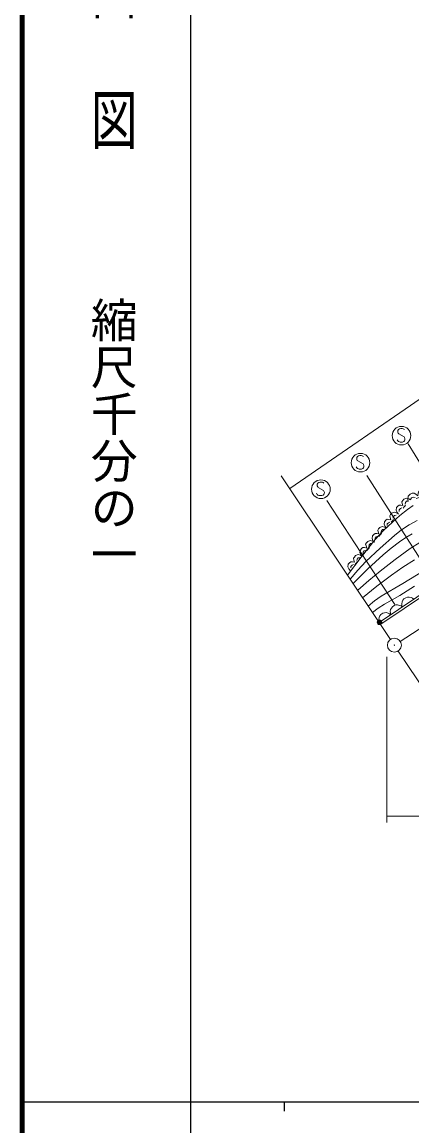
# Model space of a CAD drawing. Units: millimetres, scale not verified. Extents: x 68230 to 708230, y -1956 to 358044.
# Drawn here: x 68230 to 109878, y 180453 to 298399 of the extents above; entities that cross this region are included whole.
import ezdxf
from ezdxf.enums import TextEntityAlignment as Align

# ---------------------------------------------------------------- set-up
doc = ezdxf.new("R2010")
doc.units = ezdxf.units.MM
doc.header["$LTSCALE"] = 1000
doc.linetypes.add('USER1', pattern=[7.000001, 5.508197, -0.688525, 0.114754, -0.688525])
for name, color, linetype, lineweight in [('M-TTL', 2, 'Continuous', 140), ('M-TTL-BAND', 7, 'Continuous', 25), ('S-BGD', 1, 'Continuous', 13), ('S-BGD-HTXT', 6, 'Continuous', 13), ('S-BMK', 3, 'USER1', 13)]:
    doc.layers.add(name, color=color, linetype=linetype, lineweight=lineweight)
doc.styles.add('@ＭＳ ゴシック', font='')
doc.styles.get('@ＭＳ ゴシック').set_extended_font_data('@MS Gothic')

# ---------------------------------------------------------------- blocks, each defined once
blk = doc.blocks.new('BUHIN1')
at = {"layer": 'S-BGD'}
for radius in [249, 220, 191, 161, 132, 97.5, 67.5, 38.8, 7.5]:
    blk.add_circle((-139, 207), radius, dxfattribs=at)
blk = doc.blocks.new('BUHIN35')
at = {"layer": 'S-BMK', "linetype": 'Continuous'}
for radius in [746, 22.5]:
    blk.add_circle((0, 0), radius, dxfattribs=at)
blk = doc.blocks.new('BUHIN36')
at = {"layer": 'S-BGD'}
blk.add_lwpolyline([(616, 416), (474, 527), (319, 597), (107, 651), (-78, 634), (-254, 582), (-445, 453), (-559, 309), (-644, 144), (-673, -73), (-663, -241), (-616, -416)], dxfattribs=at)
blk = doc.blocks.new('BUHIN93')
at = {"layer": 'S-BGD'}
for points in [[(-646, -756), (-793, -584), (-893, -341), (-850, -77), (-712, 85), (-575, 191), (-395, 181), (-170, 145), (-244, 365), (-287, 552), (-198, 686), (-69, 837), (194, 946), (453, 874), (646, 756)], [(113, 171), (19, 75), (-49, -4), (-152, -132)], [(381, 622), (223, 613), (107, 477), (60, 308)], [(-288, -107), (-441, -172), (-561, -312), (-562, -474)]]:
    blk.add_lwpolyline(points, dxfattribs=at)
blk = doc.blocks.new('BUHIN94')
at = {"layer": 'S-BGD'}
for points in [[(-1099, -378), (-1146, -117), (-1102, 186), (-903, 427), (-666, 508), (-466, 534), (-291, 416), (-85, 247), (-29, 512), (39, 726), (207, 809), (427, 884), (757, 838), (976, 612), (1099, 378)], [(-353, 63), (-547, 89), (-750, 19), (-848, -144)], [(216, 105), (64, 65), (-52, 25), (-231, -43)], [(753, 400), (589, 485), (391, 417), (244, 274)]]:
    blk.add_lwpolyline(points, dxfattribs=at)
blk = doc.blocks.new('BUHIN265')
at = {"layer": 'S-BGD'}
blk.add_lwpolyline([(310, 645), (255, 705), (180, 740), (75, 760), (-80, 760), (-210, 725), (-320, 650), (-385, 540), (-390, 425), (-385, 350), (-345, 250), (-275, 195), (270, -120), (330, -210), (370, -335), (360, -455), (325, -550), (255, -640), (100, -685), (-130, -685), (-230, -670), (-325, -625), (-405, -550), (-475, -435)], dxfattribs=at)
blk.add_circle((0, 0), 995, dxfattribs=at)

msp = doc.modelspace()

# ---------------------------------------------------------------- linework, layer by layer
at = {"layer": 'M-TTL'}
msp.add_line((68230, 358044), (68230, -1956), dxfattribs=at)
at = {"layer": 'M-TTL-BAND'}
for p, q in [((86230, 348044), (86230, -1956)), ((68230, 183044), (607230, 183044)), ((96230, 183044), (96230, 182044))]:
    msp.add_line(p, q, dxfattribs=at)
at = {"layer": 'S-BGD'}
for p, q in [((109492, 253335), (116828, 241335)), ((105054, 249939), (112209, 238753)), ((100797, 247267), (108043, 236172)), ((106395, 234232), (123649, 245889)), ((106517, 234047), (106552, 234070))]:
    msp.add_line(p, q, dxfattribs=at)
for points in [[(106552, 234070), (124004, 245771), (151142, 263371), (166553, 273558), (174321, 278671), (180613, 282653), (188971, 287667), (194968, 290814), (200720, 293370), (203661, 294505), (208282, 296128), (212559, 297111), (216689, 297898), (220081, 298389), (225191, 298930), (233598, 299176), (246724, 298684), (257883, 297848), (283147, 294751), (299816, 292490), (314072, 290228)], [(103006, 239305), (104451, 241227), (105951, 243120), (106852, 244066), (107799, 244972), (108576, 245659), (109400, 246306), (110018, 246730)], [(103286, 238885), (104104, 239842), (104972, 240763), (106473, 242177), (108022, 243552), (108783, 244130), (109587, 244664), (110435, 245151)], [(103601, 238414), (105185, 239962), (106824, 241480), (107664, 242199), (108539, 242870), (109214, 243317), (109921, 243713)], [(104084, 237690), (105269, 238734), (106492, 239732), (108082, 240963), (109708, 242146), (110710, 242780)], [(104616, 236893), (106137, 238124), (107695, 239308), (108908, 240154), (110154, 240950)], [(105215, 235997), (105881, 236555), (106591, 237069), (108911, 238415), (111197, 239810)], [(105669, 235317), (106286, 235782), (106942, 236202), (108570, 237133), (110162, 238113)]]:
    msp.add_lwpolyline(points, dxfattribs=at)
at = {"layer": 'S-BGD-HTXT'}
for p, q in [((96834, 248545), (177330, 303998)), ((95917, 249918), (107587, 232445)), ((108420, 231197), (120206, 213551)), ((107182, 230578), (107182, 212872)), ((107182, 213551), (587433, 213551))]:
    msp.add_line(p, q, dxfattribs=at)
at = {"layer": 'S-BMK'}
msp.add_line((108632, 232231), (191048, 285940), dxfattribs=at)

# ---------------------------------------------------------------- block references
for name, p in [('BUHIN265', (108767, 254209)), ('BUHIN265', (104384, 251321)), ('BUHIN265', (100155, 248485)), ('BUHIN94', (110581, 247546)), ('BUHIN93', (109094, 246593)), ('BUHIN93', (107803, 245081)), ('BUHIN93', (106511, 243570)), ('BUHIN93', (105220, 242059)), ('BUHIN93', (103929, 240548)), ('BUHIN36', (108243, 235481)), ('BUHIN36', (109476, 236314)), ('BUHIN36', (107011, 234649)), ('BUHIN1', (106552, 234070)), ('BUHIN35', (108004, 231821))]:
    msp.add_blockref(name, p)

# ---------------------------------------------------------------- texts
at = {"layer": 'M-TTL-BAND', "style": '@ＭＳ ゴシック', "width": 1.4}
msp.add_text('平  面  図', height=3666, rotation=270, dxfattribs=at).set_placement((78007, 284519), align=Align.MIDDLE_RIGHT)
at = {"layer": 'M-TTL-BAND', "style": '@ＭＳ ゴシック'}
msp.add_text('縮尺千分の一', height=3666, rotation=270, dxfattribs=at).set_placement((78007, 239075), align=Align.MIDDLE_RIGHT)

doc.saveas('drawing.dxf')
